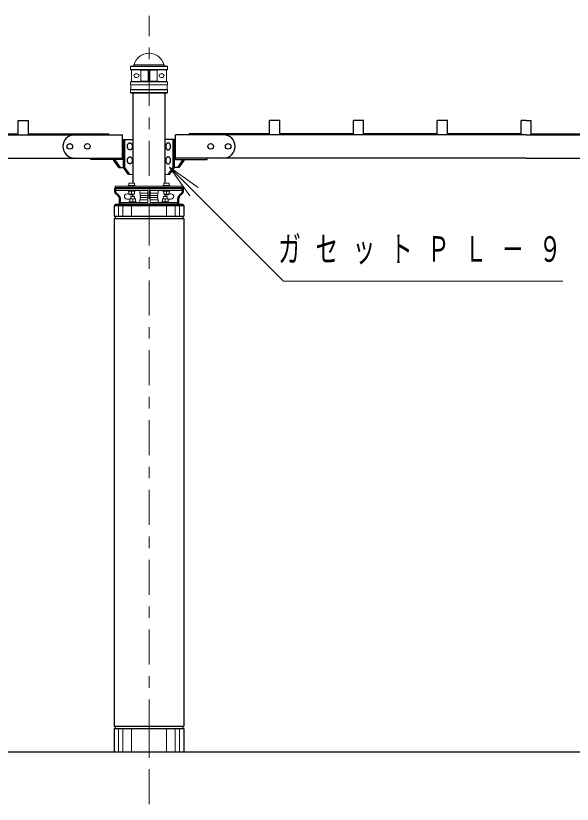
# Model space of a CAD drawing. Units: millimetres on the paper, scale 1:50. Extents: x -365 to 10, y -38 to 257.
# Drawn here: x -210.5 to -162.7, y 64.6 to 132.3 of the extents above; entities that cross this region are included whole.
import ezdxf

# ---------------------------------------------------------------- set-up
doc = ezdxf.new("R2010")
doc.units = ezdxf.units.MM
doc.linetypes.add('USER2', pattern=[6, 3, -1, 1, -1])
doc.layers.add('LY_1', color=7, linetype='Continuous', lineweight=25)
doc.styles.add('ＭＳ ゴシック', font='')
doc.styles.get('ＭＳ ゴシック').set_extended_font_data('MS Gothic')

msp = doc.modelspace()

# ---------------------------------------------------------------- linework, layer by layer
at = {"layer": 'LY_1', "linetype": 'USER2', "lineweight": 13}
msp.add_line((-199.091, 64.582), (-199.091, 132.321), dxfattribs=at)
at = {"layer": 'LY_1', "lineweight": 13}
for p, q in [((-200.489, 127.979), (-200.371, 128.097)), ((-200.371, 128.097), (-197.811, 128.097)), ((-197.693, 127.979), (-197.811, 128.097)), ((-200.671, 127.959), (-200.651, 127.979)), ((-200.671, 127.959), (-197.511, 127.959)), ((-200.671, 127.959), (-200.671, 127.699)), ((-200.671, 127.699), (-200.651, 127.679)), ((-200.671, 127.699), (-197.511, 127.699)), ((-200.651, 127.979), (-197.531, 127.979)), ((-200.651, 127.679), (-197.531, 127.679)), ((-200.651, 127.679), (-199.829, 127.643)), ((-200.591, 127.674), (-200.591, 126.683)), ((-199.791, 127.641), (-199.161, 127.641)), ((-199.791, 127.603), (-199.791, 126.753)), ((-199.161, 127.639), (-199.161, 126.719)), ((-198.391, 127.641), (-199.021, 127.641)), ((-199.021, 127.639), (-199.021, 126.719)), ((-198.391, 127.603), (-198.391, 126.753)), ((-197.531, 127.679), (-198.353, 127.643)), ((-197.591, 127.674), (-197.591, 126.683)), ((-197.531, 127.979), (-197.511, 127.959)), ((-197.531, 127.679), (-197.511, 127.699)), ((-197.511, 127.959), (-197.511, 127.699)), ((-200.631, 126.679), (-200.671, 126.639)), ((-200.631, 126.679), (-199.829, 126.714)), ((-200.631, 126.679), (-197.551, 126.679)), ((-200.241, 127.329), (-200.101, 127.329)), ((-200.241, 127.029), (-200.101, 127.029)), ((-199.791, 126.715), (-199.161, 126.715)), ((-198.391, 126.715), (-199.021, 126.715)), ((-197.551, 126.679), (-198.353, 126.714)), ((-197.941, 127.329), (-198.081, 127.329)), ((-197.941, 127.029), (-198.081, 127.029)), ((-197.551, 126.679), (-197.511, 126.639)), ((-200.671, 126.639), (-200.671, 126.399)), ((-200.671, 126.639), (-197.511, 126.639)), ((-200.671, 126.399), (-200.651, 126.379)), ((-200.671, 126.399), (-197.511, 126.399)), ((-200.651, 126.379), (-200.651, 125.979)), ((-200.651, 126.379), (-197.531, 126.379)), ((-197.511, 126.399), (-197.531, 126.379)), ((-197.531, 126.379), (-197.531, 125.979)), ((-197.511, 126.639), (-197.511, 126.399)), ((-200.651, 125.979), (-200.671, 125.959)), ((-200.671, 125.959), (-200.671, 125.719)), ((-200.671, 125.959), (-197.511, 125.959)), ((-200.671, 125.719), (-200.631, 125.679)), ((-200.671, 125.719), (-197.511, 125.719)), ((-200.651, 125.979), (-197.531, 125.979)), ((-200.631, 125.679), (-197.551, 125.679)), ((-197.511, 125.719), (-197.551, 125.679)), ((-197.531, 125.979), (-197.511, 125.959)), ((-197.511, 125.959), (-197.511, 125.719)), ((-197.338, 119.323), (-195.216, 117.202)), ((-197.338, 119.323), (-194.863, 117.556)), ((-195.57, 116.849), (-197.338, 119.323)), ((-200.351, 117.941), (-200.831, 117.941)), ((-200.831, 117.941), (-200.831, 117.741)), ((-200.351, 117.941), (-200.351, 117.741)), ((-197.831, 117.941), (-197.831, 117.741)), ((-197.351, 117.941), (-197.831, 117.941)), ((-197.351, 117.941), (-197.351, 117.741)), ((-196.191, 117.677), (-201.991, 117.677)), ((-201.991, 117.677), (-201.991, 117.496)), ((-201.991, 117.316), (-199.181, 117.316)), ((-200.891, 117.741), (-200.891, 117.677)), ((-200.291, 117.741), (-200.891, 117.741)), ((-200.891, 117.252), (-200.891, 117.316)), ((-200.891, 117.252), (-200.291, 117.252)), ((-200.831, 116.992), (-200.831, 117.252)), ((-200.591, 116.992), (-200.591, 117.252)), ((-200.351, 116.992), (-200.351, 117.252)), ((-200.291, 117.741), (-200.291, 117.677)), ((-200.291, 117.252), (-200.291, 117.316)), ((-199.891, 117.216), (-199.891, 117.096)), ((-199.181, 117.316), (-199.181, 116.276)), ((-196.191, 117.316), (-199.001, 117.316)), ((-199.001, 117.316), (-199.001, 116.276)), ((-198.291, 117.216), (-198.291, 117.096)), ((-197.891, 117.741), (-197.891, 117.677)), ((-197.291, 117.741), (-197.891, 117.741)), ((-197.891, 117.252), (-197.891, 117.316)), ((-197.291, 117.252), (-197.891, 117.252)), ((-197.831, 116.992), (-197.831, 117.252)), ((-197.591, 116.992), (-197.591, 117.252)), ((-197.351, 116.992), (-197.351, 117.252)), ((-197.291, 117.741), (-197.291, 117.677)), ((-197.291, 117.252), (-197.291, 117.316)), ((-196.191, 117.677), (-196.191, 117.496)), ((-200.991, 117.016), (-200.831, 117.016)), ((-200.991, 116.576), (-200.731, 116.576)), ((-200.831, 116.992), (-200.351, 116.992)), ((-200.751, 116.94), (-200.751, 116.992)), ((-200.751, 116.94), (-200.431, 116.94)), ((-200.731, 116.6), (-200.731, 116.34)), ((-200.731, 116.6), (-200.251, 116.6)), ((-200.651, 116.796), (-200.651, 116.6)), ((-200.331, 116.796), (-200.651, 116.796)), ((-200.491, 116.6), (-200.491, 116.34)), ((-200.431, 116.94), (-200.431, 116.992)), ((-200.331, 116.796), (-200.331, 116.6)), ((-200.251, 116.6), (-200.251, 116.34)), ((-199.851, 117.076), (-199.891, 117.096)), ((-199.891, 116.496), (-199.851, 116.516)), ((-199.851, 117.076), (-199.851, 116.896)), ((-199.181, 117.076), (-199.851, 117.076)), ((-199.811, 116.876), (-199.851, 116.896)), ((-199.851, 116.696), (-199.811, 116.716)), ((-199.851, 116.696), (-199.851, 116.516)), ((-199.181, 116.516), (-199.851, 116.516)), ((-199.811, 116.876), (-199.811, 116.716)), ((-199.181, 116.876), (-199.811, 116.876)), ((-199.181, 116.716), (-199.811, 116.716)), ((-199.041, 116.876), (-199.141, 116.876)), ((-199.001, 117.076), (-198.331, 117.076)), ((-199.001, 116.876), (-198.371, 116.876)), ((-199.001, 116.716), (-198.371, 116.716)), ((-199.001, 116.516), (-198.331, 116.516)), ((-198.371, 116.876), (-198.331, 116.896)), ((-198.371, 116.876), (-198.371, 116.716)), ((-198.331, 116.696), (-198.371, 116.716)), ((-198.331, 117.076), (-198.291, 117.096)), ((-198.331, 117.076), (-198.331, 116.896)), ((-198.331, 116.696), (-198.331, 116.516)), ((-198.291, 116.496), (-198.331, 116.516)), ((-197.931, 116.6), (-197.931, 116.34)), ((-197.451, 116.6), (-197.931, 116.6)), ((-197.531, 116.796), (-197.851, 116.796)), ((-197.851, 116.796), (-197.851, 116.6)), ((-197.351, 116.992), (-197.831, 116.992)), ((-197.751, 116.94), (-197.751, 116.992)), ((-197.431, 116.94), (-197.751, 116.94)), ((-197.691, 116.6), (-197.691, 116.34)), ((-197.531, 116.796), (-197.531, 116.6)), ((-197.451, 116.6), (-197.451, 116.34)), ((-197.191, 116.576), (-197.451, 116.576)), ((-197.431, 116.94), (-197.431, 116.992)), ((-197.191, 117.016), (-197.351, 117.016)), ((-201.716, 115.997), (-201.716, 115.096)), ((-201.591, 116.276), (-199.181, 116.276)), ((-201.341, 115.997), (-201.341, 115.096)), ((-200.791, 116.34), (-200.791, 116.276)), ((-200.791, 116.34), (-200.191, 116.34)), ((-200.591, 115.997), (-200.591, 115.096)), ((-200.191, 116.34), (-200.191, 116.276)), ((-199.891, 116.496), (-199.891, 116.376)), ((-199.091, 115.997), (-199.091, 115.096)), ((-196.591, 116.276), (-199.001, 116.276)), ((-198.291, 116.496), (-198.291, 116.376)), ((-197.991, 116.34), (-197.391, 116.34)), ((-197.991, 116.34), (-197.991, 116.276)), ((-197.591, 115.997), (-197.591, 115.096)), ((-197.391, 116.34), (-197.391, 116.276)), ((-196.841, 115.997), (-196.841, 115.096)), ((-196.466, 115.997), (-196.466, 115.096)), ((-201.716, 71.097), (-201.716, 69.097)), ((-201.341, 71.097), (-201.341, 69.097)), ((-200.591, 71.097), (-200.591, 69.097)), ((-199.091, 71.097), (-199.091, 69.097)), ((-197.591, 71.097), (-197.591, 69.097)), ((-196.841, 71.097), (-196.841, 69.097)), ((-196.466, 71.097), (-196.466, 69.097))]:
    msp.add_line(p, q, dxfattribs=at)
at = {"layer": 'LY_1'}
for p, q in [((-200.489, 125.679), (-200.489, 117.941)), ((-197.693, 117.941), (-197.693, 125.679)), ((-210.331, 123.327), (-209.451, 123.327)), ((-210.331, 122.097), (-210.331, 123.327)), ((-209.451, 122.097), (-209.451, 123.327)), ((-187.851, 123.327), (-188.731, 123.327)), ((-188.731, 122.097), (-188.731, 123.327)), ((-187.851, 122.097), (-187.851, 123.327)), ((-180.651, 123.327), (-181.531, 123.327)), ((-181.531, 122.097), (-181.531, 123.327)), ((-180.651, 122.097), (-180.651, 123.327)), ((-173.451, 123.327), (-174.331, 123.327)), ((-174.331, 122.097), (-174.331, 123.327)), ((-173.451, 122.097), (-173.451, 123.327)), ((-166.691, 123.327), (-167.131, 123.327)), ((-167.131, 122.097), (-167.131, 123.327)), ((-166.691, 123.327), (-166.251, 123.327)), ((-166.251, 122.097), (-166.251, 123.327)), ((-231.491, 122.097), (-205.491, 122.097)), ((-216.651, 122.177), (-210.331, 122.177)), ((-209.451, 122.177), (-202.551, 122.177)), ((-202.551, 122.097), (-202.551, 122.177)), ((-188.731, 122.177), (-195.631, 122.177)), ((-195.631, 122.097), (-195.631, 122.177)), ((-166.691, 122.097), (-192.691, 122.097)), ((-181.531, 122.177), (-187.851, 122.177)), ((-174.331, 122.177), (-180.651, 122.177)), ((-167.131, 122.177), (-173.451, 122.177)), ((-166.691, 122.097), (-140.691, 122.097)), ((-166.251, 122.177), (-159.931, 122.177)), ((-231.491, 120.097), (-205.491, 120.097)), ((-166.691, 120.097), (-192.691, 120.097)), ((-166.691, 120.097), (-140.691, 120.097)), ((-334.804, 69.097), (-125.247, 69.097))]:
    msp.add_line(p, q, dxfattribs=at)
at = {"layer": 'LY_1', "color": 40}
for p, q in [((-205.491, 122.097), (-201.371, 122.097)), ((-201.371, 119.977), (-201.371, 122.097)), ((-196.811, 119.977), (-196.811, 122.097)), ((-192.691, 122.097), (-196.811, 122.097)), ((-201.371, 121.697), (-200.489, 121.697)), ((-201.286, 119.297), (-201.286, 121.697)), ((-201.158, 119.297), (-201.158, 121.697)), ((-196.811, 121.697), (-197.693, 121.697)), ((-197.023, 119.297), (-197.023, 121.697)), ((-196.896, 119.297), (-196.896, 121.697)), ((-205.491, 120.097), (-201.371, 120.097)), ((-204.091, 119.977), (-204.091, 120.097)), ((-201.371, 119.977), (-204.091, 119.977)), ((-202.106, 119.897), (-202.106, 119.977)), ((-201.979, 119.897), (-201.979, 119.977)), ((-192.691, 120.097), (-196.811, 120.097)), ((-196.811, 119.977), (-194.091, 119.977)), ((-196.203, 119.897), (-196.203, 119.977)), ((-196.076, 119.897), (-196.076, 119.977)), ((-194.091, 119.977), (-194.091, 120.097)), ((-202.106, 119.897), (-201.979, 119.897)), ((-201.681, 119.297), (-202.106, 119.897)), ((-201.554, 119.297), (-201.979, 119.897)), ((-201.681, 119.297), (-201.158, 119.297)), ((-200.861, 118.697), (-201.286, 119.297)), ((-200.734, 118.697), (-201.158, 119.297)), ((-197.448, 118.697), (-197.023, 119.297)), ((-197.32, 118.697), (-196.896, 119.297)), ((-196.5, 119.297), (-197.023, 119.297)), ((-196.628, 119.297), (-196.203, 119.897)), ((-196.5, 119.297), (-196.076, 119.897)), ((-196.076, 119.897), (-196.203, 119.897))]:
    msp.add_line(p, q, dxfattribs=at)
at = {"layer": 'LY_1', "color": 40, "lineweight": 13}
for p, q in [((-200.861, 118.697), (-200.489, 118.697)), ((-197.32, 118.697), (-197.693, 118.697))]:
    msp.add_line(p, q, dxfattribs=at)
at = {"layer": 'LY_1', "color": 140, "lineweight": 50}
for p, q in [((-201.991, 117.496), (-196.191, 117.496)), ((-201.991, 117.496), (-201.991, 117.213)), ((-196.191, 117.496), (-196.191, 117.213)), ((-201.591, 116.556), (-201.591, 116.096)), ((-196.591, 116.556), (-196.591, 116.096)), ((-201.591, 116.096), (-196.591, 116.096))]:
    msp.add_line(p, q, dxfattribs=at)
at = {"layer": 'LY_1', "color": 4}
for p, q in [((-202.006, 116.097), (-202.091, 115.997)), ((-196.091, 115.997), (-202.091, 115.997)), ((-202.091, 115.996), (-202.091, 115.096)), ((-196.177, 116.096), (-202.005, 116.096)), ((-196.176, 116.098), (-196.09, 115.998)), ((-196.091, 115.996), (-196.091, 115.096)), ((-202.091, 115.096), (-196.091, 115.096)), ((-202.091, 114.896), (-196.091, 114.896)), ((-202.091, 114.896), (-202.091, 71.297)), ((-202.005, 115.096), (-202.005, 114.896)), ((-196.176, 115.096), (-196.176, 114.896)), ((-196.091, 114.896), (-196.091, 71.297)), ((-202.091, 71.297), (-196.091, 71.297)), ((-202.005, 71.297), (-202.005, 71.097)), ((-196.176, 71.297), (-196.176, 71.097)), ((-202.091, 71.097), (-196.091, 71.097)), ((-202.091, 71.097), (-202.091, 69.097)), ((-196.091, 71.097), (-196.091, 69.097))]:
    msp.add_line(p, q, dxfattribs=at)
at = {"layer": 'LY_1', "color": 40}
for points in [[(-200.734, 121.397), (-200.716, 121.395), (-200.697, 121.392), (-200.679, 121.386), (-200.661, 121.378), (-200.644, 121.368), (-200.628, 121.356), (-200.612, 121.342), (-200.598, 121.326), (-200.584, 121.309), (-200.572, 121.289), (-200.56, 121.269), (-200.55, 121.247), (-200.542, 121.223), (-200.535, 121.199), (-200.529, 121.174), (-200.525, 121.149), (-200.523, 121.123), (-200.522, 121.097), (-200.523, 121.07), (-200.525, 121.044), (-200.529, 121.019), (-200.535, 120.994), (-200.542, 120.97), (-200.55, 120.947), (-200.56, 120.924), (-200.572, 120.904), (-200.584, 120.884), (-200.598, 120.867), (-200.612, 120.851), (-200.628, 120.837), (-200.644, 120.825), (-200.661, 120.815), (-200.679, 120.807), (-200.697, 120.801), (-200.716, 120.798), (-200.734, 120.797), (-200.753, 120.798), (-200.771, 120.801), (-200.789, 120.807), (-200.807, 120.815), (-200.824, 120.825), (-200.84, 120.837), (-200.856, 120.851), (-200.87, 120.867), (-200.884, 120.884), (-200.897, 120.904), (-200.908, 120.924), (-200.918, 120.947), (-200.926, 120.97), (-200.933, 120.994), (-200.939, 121.019), (-200.943, 121.044), (-200.945, 121.07), (-200.946, 121.097), (-200.945, 121.123), (-200.943, 121.149), (-200.939, 121.174), (-200.933, 121.199), (-200.926, 121.223), (-200.918, 121.247), (-200.908, 121.269), (-200.897, 121.289), (-200.884, 121.309), (-200.87, 121.326), (-200.856, 121.342), (-200.84, 121.356), (-200.824, 121.368), (-200.807, 121.378), (-200.789, 121.386), (-200.771, 121.392), (-200.753, 121.395)], [(-197.448, 121.397), (-197.466, 121.395), (-197.484, 121.392), (-197.502, 121.386), (-197.52, 121.378), (-197.537, 121.368), (-197.554, 121.356), (-197.569, 121.342), (-197.584, 121.326), (-197.598, 121.309), (-197.61, 121.289), (-197.621, 121.269), (-197.631, 121.247), (-197.64, 121.223), (-197.647, 121.199), (-197.652, 121.174), (-197.656, 121.149), (-197.659, 121.123), (-197.66, 121.097), (-197.659, 121.07), (-197.656, 121.044), (-197.652, 121.019), (-197.647, 120.994), (-197.64, 120.97), (-197.631, 120.947), (-197.621, 120.924), (-197.61, 120.904), (-197.598, 120.884), (-197.584, 120.867), (-197.569, 120.851), (-197.554, 120.837), (-197.537, 120.825), (-197.52, 120.815), (-197.502, 120.807), (-197.484, 120.801), (-197.466, 120.798), (-197.448, 120.797), (-197.429, 120.798), (-197.411, 120.801), (-197.393, 120.807), (-197.375, 120.815), (-197.358, 120.825), (-197.341, 120.837), (-197.326, 120.851), (-197.311, 120.867), (-197.298, 120.884), (-197.285, 120.904), (-197.274, 120.924), (-197.264, 120.947), (-197.255, 120.97), (-197.248, 120.994), (-197.243, 121.019), (-197.239, 121.044), (-197.236, 121.07), (-197.235, 121.097), (-197.236, 121.123), (-197.239, 121.149), (-197.243, 121.174), (-197.248, 121.199), (-197.255, 121.223), (-197.264, 121.247), (-197.274, 121.269), (-197.285, 121.289), (-197.298, 121.309), (-197.311, 121.326), (-197.326, 121.342), (-197.341, 121.356), (-197.358, 121.368), (-197.375, 121.378), (-197.393, 121.386), (-197.411, 121.392), (-197.429, 121.395)], [(-200.734, 120.197), (-200.716, 120.195), (-200.697, 120.192), (-200.679, 120.186), (-200.661, 120.178), (-200.644, 120.168), (-200.628, 120.156), (-200.612, 120.142), (-200.598, 120.126), (-200.584, 120.109), (-200.572, 120.089), (-200.56, 120.069), (-200.55, 120.047), (-200.542, 120.023), (-200.535, 119.999), (-200.529, 119.974), (-200.525, 119.949), (-200.523, 119.923), (-200.522, 119.897), (-200.523, 119.87), (-200.525, 119.844), (-200.529, 119.819), (-200.535, 119.794), (-200.542, 119.77), (-200.55, 119.747), (-200.56, 119.724), (-200.572, 119.704), (-200.584, 119.684), (-200.598, 119.667), (-200.612, 119.651), (-200.628, 119.637), (-200.644, 119.625), (-200.661, 119.615), (-200.679, 119.607), (-200.697, 119.601), (-200.716, 119.598), (-200.734, 119.597), (-200.753, 119.598), (-200.771, 119.601), (-200.789, 119.607), (-200.807, 119.615), (-200.824, 119.625), (-200.84, 119.637), (-200.856, 119.651), (-200.87, 119.667), (-200.884, 119.684), (-200.897, 119.704), (-200.908, 119.724), (-200.918, 119.747), (-200.926, 119.77), (-200.933, 119.794), (-200.939, 119.819), (-200.943, 119.844), (-200.945, 119.87), (-200.946, 119.897), (-200.945, 119.923), (-200.943, 119.949), (-200.939, 119.974), (-200.933, 119.999), (-200.926, 120.023), (-200.918, 120.047), (-200.908, 120.069), (-200.897, 120.089), (-200.884, 120.109), (-200.87, 120.126), (-200.856, 120.142), (-200.84, 120.156), (-200.824, 120.168), (-200.807, 120.178), (-200.789, 120.186), (-200.771, 120.192), (-200.753, 120.195)], [(-197.448, 120.197), (-197.466, 120.195), (-197.484, 120.192), (-197.502, 120.186), (-197.52, 120.178), (-197.537, 120.168), (-197.554, 120.156), (-197.569, 120.142), (-197.584, 120.126), (-197.598, 120.109), (-197.61, 120.089), (-197.621, 120.069), (-197.631, 120.047), (-197.64, 120.023), (-197.647, 119.999), (-197.652, 119.974), (-197.656, 119.949), (-197.659, 119.923), (-197.66, 119.897), (-197.659, 119.87), (-197.656, 119.844), (-197.652, 119.819), (-197.647, 119.794), (-197.64, 119.77), (-197.631, 119.747), (-197.621, 119.724), (-197.61, 119.704), (-197.598, 119.684), (-197.584, 119.667), (-197.569, 119.651), (-197.554, 119.637), (-197.537, 119.625), (-197.52, 119.615), (-197.502, 119.607), (-197.484, 119.601), (-197.466, 119.598), (-197.448, 119.597), (-197.429, 119.598), (-197.411, 119.601), (-197.393, 119.607), (-197.375, 119.615), (-197.358, 119.625), (-197.341, 119.637), (-197.326, 119.651), (-197.311, 119.667), (-197.298, 119.684), (-197.285, 119.704), (-197.274, 119.724), (-197.264, 119.747), (-197.255, 119.77), (-197.248, 119.794), (-197.243, 119.819), (-197.239, 119.844), (-197.236, 119.87), (-197.235, 119.897), (-197.236, 119.923), (-197.239, 119.949), (-197.243, 119.974), (-197.248, 119.999), (-197.255, 120.023), (-197.264, 120.047), (-197.274, 120.069), (-197.285, 120.089), (-197.298, 120.109), (-197.311, 120.126), (-197.326, 120.142), (-197.341, 120.156), (-197.358, 120.168), (-197.375, 120.178), (-197.393, 120.186), (-197.411, 120.192), (-197.429, 120.195)]]:
    msp.add_lwpolyline(points, close=True, dxfattribs=at)
at = {"layer": 'LY_1', "lineweight": 13}
msp.add_lwpolyline([(-197.338, 119.323), (-187.536, 109.522), (-163.536, 109.522)], dxfattribs=at)
at = {"layer": 'LY_1', "color": 40}
for centre in [(-205.891, 121.097), (-204.391, 121.097), (-193.791, 121.097), (-192.291, 121.097)]:
    msp.add_circle(centre, 0.24, dxfattribs=at)
at = {"layer": 'LY_1', "lineweight": 13}
for centre, radius, start, end in [((-199.091, 127.777), 1.319, 14.00253, 165.99746), ((-199.831, 127.603), 0.04, 0, 87.5), ((-199.201, 127.639), 0.04, 0, 90), ((-198.981, 127.639), 0.04, 90, 180), ((-198.351, 127.603), 0.04, 92.5, 180), ((-200.241, 127.179), 0.15, 90, 270), ((-200.101, 127.179), 0.15, 270, 90), ((-199.831, 126.753), 0.04, 272.5, 0), ((-199.201, 126.719), 0.04, 270, 0), ((-198.981, 126.719), 0.04, 180, 270), ((-198.351, 126.753), 0.04, 180, 267.5), ((-198.081, 127.179), 0.15, 90, 270), ((-197.941, 127.179), 0.15, 270, 90), ((-199.991, 117.216), 0.1, 0, 90), ((-198.191, 117.216), 0.1, 89.99999, 180), ((-200.991, 116.796), 0.22, 90.00001, 267.3386), ((-200.691, 116.796), 0.22, 0.00016, 40.88696), ((-197.491, 116.796), 0.22, 139.11303, 179.99984), ((-197.191, 116.796), 0.22, 270, 90), ((-199.991, 116.376), 0.1, 270, 0), ((-198.191, 116.376), 0.1, 179.99999, 270)]:
    msp.add_arc(centre, radius, start, end, dxfattribs=at)
at = {"layer": 'LY_1', "color": 40}
for centre, start, end in [((-205.491, 121.097), 90, 270), ((-192.691, 121.097), 270, 90)]:
    msp.add_arc(centre, 1, start, end, dxfattribs=at)
at = {"layer": 'LY_1', "color": 140, "lineweight": 50}
for centre, radius, start, end in [((-201.791, 117.213), 0.2, 180, 242.74229), ((-196.391, 117.213), 0.2, 297.25771, 0), ((-202.129, 116.556), 0.538, 0, 62.74229), ((-196.053, 116.556), 0.538, 117.25771, 179.99999)]:
    msp.add_arc(centre, radius, start, end, dxfattribs=at)

# ---------------------------------------------------------------- texts
at = {"layer": 'LY_1', "insert": (-187.991, 112.172), "char_height": 2.199, "attachment_point": 4, "style": 'ＭＳ ゴシック'}
msp.add_mtext('\\T1.64;\\W0.65;ガセットＰＬ－９', dxfattribs=at)

doc.saveas('drawing.dxf')
